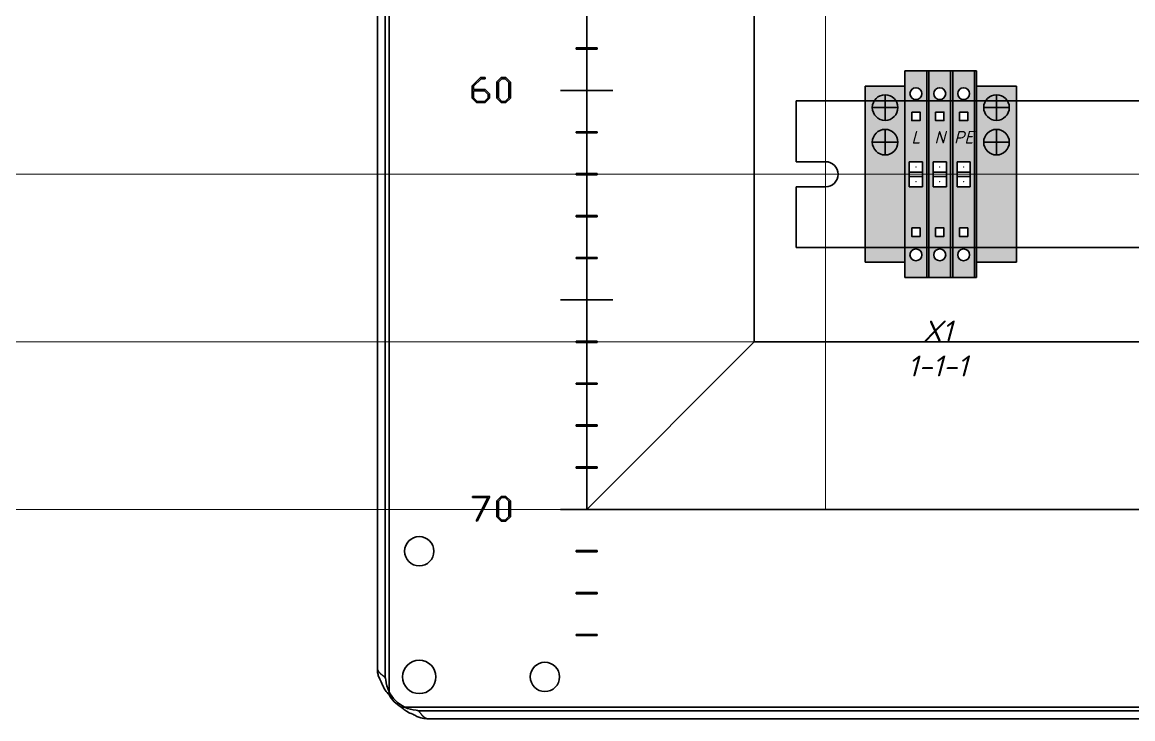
# Model space of a CAD drawing. Header units: millimetres. Extents: x 0 to 53000, y -591 to 24400.
# Drawn here: x 14949.9 to 15215, y 2421.8 to 2588.1 of the extents above; entities that cross this region are included whole.
import ezdxf
from ezdxf.enums import TextEntityAlignment as Align

# ---------------------------------------------------------------- set-up
doc = ezdxf.new("R2010")
doc.units = ezdxf.units.MM
doc.layers.add('КК перф 40х60', color=6, linetype='Continuous', lineweight=30)
doc.layers.add('Основная', color=7, linetype='Continuous', lineweight=30)
doc.layers.add('Привязки', color=2, linetype='Continuous', lineweight=0, plot=False, transparency=0.8)
doc.styles.add('текст', font='isocpeui.ttf')

# ---------------------------------------------------------------- blocks, each defined once
blk = doc.blocks.new('Заглушка КПИ зеленая 1.5-2.5')
at = {"layer": 'Основная'}
h = blk.add_hatch(color=3, dxfattribs=at)
h.dxf.hatch_style = 1
h.paths.add_polyline_path([(2212.92, 559.35), (2213.42, 559.35), (2213.42, 608.65), (2212.92, 608.65)])
for p, q in [((2212.92, 608.65), (2212.92, 559.35)), ((2213.42, 608.65), (2212.92, 608.65)), ((2213.42, 559.35), (2213.42, 608.65)), ((2212.92, 559.35), (2213.42, 559.35))]:
    blk.add_line(p, q, dxfattribs=at)
blk = doc.blocks.new('Стопор на DIN')
at = {"layer": 'Основная', "true_color": 0x939598}
h = blk.add_hatch(color=252, dxfattribs=at)
h.dxf.hatch_style = 1
h.paths.add_polyline_path([(0, 21), (-9.5, 21), (-9.5, -21), (0, -21)])
at = {"layer": 'Основная'}
for p, q in [((-9.5, -21), (-9.5, 21)), ((-9.5, 21), (0, 21)), ((-4.75, 18.97), (-4.75, 12.87)), ((0, 21), (0, -21)), ((-4.75, 15.92), (-7.8, 15.92)), ((-7.8, 15.92), (-1.7, 15.92)), ((-4.75, 10.71), (-4.75, 4.6)), ((-7.8, 7.66), (-1.7, 7.66)), ((-9.5, -21), (0, -21))]:
    blk.add_line(p, q, dxfattribs=at)
for centre in [(-4.75, 15.92), (-4.75, 7.66)]:
    blk.add_circle(centre, 3.05, dxfattribs=at)
blk = doc.blocks.new('КПИ 2-2.5')
at = {"layer": 'Основная'}
for p, q in [((0, -24.65), (0, 24.65)), ((0, 24.65), (5.2, 24.65)), ((5.2, 24.65), (5.2, -24.65)), ((2.6, 3), (1.025, 3)), ((1.025, 3), (1.025, 0)), ((4.175, 3), (2.6, 3)), ((4.175, 3), (4.175, 0)), ((1.025, 0.5), (4.175, 0.5)), ((1.025, 0.5), (4.175, 0.5)), ((1.025, 0), (1.025, -3)), ((4.175, 0), (4.175, -3)), ((4.175, -0.5), (1.025, -0.5)), ((1.025, -0.5), (4.175, -0.5)), ((2.6, -3), (1.025, -3)), ((4.175, -3), (2.6, -3)), ((5.2, -24.65), (0, -24.65))]:
    blk.add_line(p, q, dxfattribs=at)
for points in [[(1.6, 14.825), (3.6, 14.825), (3.6, 12.825), (1.6, 12.825)], [(1.6, -12.825), (3.6, -12.825), (3.6, -14.825), (1.6, -14.825)]]:
    blk.add_lwpolyline(points, close=True, dxfattribs=at)
for centre in [(2.6, 19.2375), (2.6, -19.2375)]:
    blk.add_circle(centre, 1.4187, dxfattribs=at)
blk = doc.blocks.new('КПИ 2-2.5 ЖЗ')
at = {"layer": 'Основная', "true_color": 0x939598}
h = blk.add_hatch(color=252, dxfattribs=at)
h.set_gradient(color1=(19, 103, 52), color2=(200, 201, 45), rotation=45, name='CYLINDER')
h.paths.add_polyline_path([(5.2, 24.65), (0, 24.65), (0, 0), (1.03, 0), (1.03, 3), (2.6, 3), (4.17, 3), (4.17, -3), (5.2, -3)])
h.paths.add_polyline_path([(1.6, 12.82), (1.6, 14.82), (3.6, 14.82), (3.6, 12.82)], flags=16)
edge = h.paths.add_edge_path(flags=16)
edge.add_arc((2.6, 19.24), 1.42, 0, 360)
at = {"layer": 'Основная'}
h = blk.add_hatch(color=256, dxfattribs=at)
h.set_gradient(color1=(200, 201, 45), color2=(19, 103, 52), rotation=45, name='CYLINDER')
h.paths.add_polyline_path([(5.2, 0), (4.17, 0), (4.17, -3), (2.6, -3), (1.03, -3), (1.03, 3), (0, 3), (0, -24.65), (5.2, -24.65)])
h.paths.add_polyline_path([(3.6, -12.82), (3.6, -14.82), (1.6, -14.82), (1.6, -12.82)], flags=16)
edge = h.paths.add_edge_path(flags=16)
edge.add_arc((2.6, -19.24), 1.42, 0, 360)
at = {"layer": 'Привязки'}
for centre in [(2.6, 1.75), (2.6, -1.75)]:
    blk.add_circle(centre, 0.00000908, dxfattribs=at)
for p in [(2.6, 1.75), (2.6, 1.75), (2.6, 1.75), (2.6, 1.75), (2.6, 1.75), (2.6, 1.75), (2.6, -1.75), (2.6, -1.75), (2.6, -1.75), (2.6, -1.75), (2.6, -1.75), (2.6, -1.75)]:
    blk.add_point(p, dxfattribs=at)
at = {"layer": 'Основная'}
blk.add_blockref('КПИ 2-2.5', (0, 0), dxfattribs=at)
blk = doc.blocks.new('КПИ 2-2.5 серая')
at = {"layer": 'Основная', "true_color": 0x939598}
h = blk.add_hatch(color=252, dxfattribs=at)
h.dxf.hatch_style = 1
h.paths.add_polyline_path([(5.2, 24.65), (0, 24.65), (0, -24.65), (5.2, -24.65)])
h.paths.add_polyline_path([(4.17, 3), (4.17, 0), (4.17, -3), (2.6, -3), (1.03, -3), (1.03, 0), (1.03, 3), (2.6, 3)], flags=16)
h.paths.add_polyline_path([(1.6, 12.82), (1.6, 14.82), (3.6, 14.82), (3.6, 12.82)], flags=16)
h.paths.add_polyline_path([(1.18, 19.24, -1), (4.02, 19.24, -1)], flags=16)
h.paths.add_polyline_path([(3.6, -12.82), (3.6, -14.82), (1.6, -14.82), (1.6, -12.82)], flags=16)
h.paths.add_polyline_path([(4.02, -19.24, -1), (1.18, -19.24, -1)], flags=16)
at = {"layer": 'Привязки'}
blk.add_line((0, 0), (5.2, 0), dxfattribs=at)
for centre in [(2.6, 1.75), (2.6, -1.75)]:
    blk.add_circle(centre, 0.00000908, dxfattribs=at)
for p in [(2.6, 1.75), (2.6, 1.75), (2.6, 1.75), (2.6, 1.75), (2.6, 1.75), (2.6, 1.75), (2.6, -1.75), (2.6, -1.75), (2.6, -1.75), (2.6, -1.75), (2.6, -1.75), (2.6, -1.75)]:
    blk.add_point(p, dxfattribs=at)
at = {"layer": 'Основная'}
blk.add_blockref('КПИ 2-2.5', (0, 0), dxfattribs=at)
blk = doc.blocks.new('КПИ 2-2.5 синяя')
at = {"layer": 'Основная', "true_color": 0x22346e}
h = blk.add_hatch(color=159, dxfattribs=at)
h.dxf.hatch_style = 1
h.paths.add_polyline_path([(5.2, 24.65), (0, 24.65), (0, -24.65), (5.2, -24.65)])
h.paths.add_polyline_path([(4.17, 3), (4.17, 0), (4.17, -3), (2.6, -3), (1.03, -3), (1.03, 0), (1.03, 3), (2.6, 3)], flags=16)
h.paths.add_polyline_path([(1.6, 12.82), (1.6, 14.82), (3.6, 14.82), (3.6, 12.82)], flags=16)
h.paths.add_polyline_path([(1.18, 19.24, -1), (4.02, 19.24, -1)], flags=16)
h.paths.add_polyline_path([(3.6, -12.82), (3.6, -14.82), (1.6, -14.82), (1.6, -12.82)], flags=16)
h.paths.add_polyline_path([(4.02, -19.24, -1), (1.18, -19.24, -1)], flags=16)
at = {"layer": 'Привязки'}
for centre in [(2.6, 1.75), (2.6, -1.75)]:
    blk.add_circle(centre, 0.00000908, dxfattribs=at)
for p in [(2.6, 1.75), (2.6, 1.75), (2.6, 1.75), (2.6, 1.75), (2.6, 1.75), (2.6, 1.75), (2.6, -1.75), (2.6, -1.75), (2.6, -1.75), (2.6, -1.75), (2.6, -1.75), (2.6, -1.75)]:
    blk.add_point(p, dxfattribs=at)
at = {"layer": 'Основная'}
blk.add_blockref('КПИ 2-2.5', (0, 0), dxfattribs=at)
blk = doc.blocks.new('Заглушка КПИ синяя 1.5-2.5')
at = {"layer": 'Основная'}
h = blk.add_hatch(color=5, dxfattribs=at)
h.dxf.hatch_style = 1
h.paths.add_polyline_path([(0, -24.65), (0.5, -24.65), (0.5, 24.65), (0, 24.65)])
for p, q in [((0, 24.65), (0, -24.65)), ((0.5, 24.65), (0, 24.65)), ((0.5, -24.65), (0.5, 24.65)), ((0, -24.65), (0.5, -24.65))]:
    blk.add_line(p, q, dxfattribs=at)
blk = doc.blocks.new('Заглушка КПИ серая 1.5-2.5')
at = {"layer": 'Основная', "true_color": 0x939598}
h = blk.add_hatch(color=252, dxfattribs=at)
h.dxf.hatch_style = 1
h.paths.add_polyline_path([(0, -24.65), (0.5, -24.65), (0.5, 24.65), (0, 24.65)])
at = {"layer": 'Основная'}
for p, q in [((0, 24.65), (0, -24.65)), ((0.5, 24.65), (0, 24.65)), ((0.5, -24.65), (0.5, 24.65)), ((0, -24.65), (0.5, -24.65))]:
    blk.add_line(p, q, dxfattribs=at)

msp = doc.modelspace()

# ---------------------------------------------------------------- linework, layer by layer
at = {"layer": 'КК перф 40х60'}
for p, q in [((15084.65596, 2471.8489), (15084.65596, 3121.84891)), ((15124.65596, 3081.84891), (15124.65596, 2511.8489)), ((15124.65596, 2796.8489), (15124.65596, 2511.8489)), ((15124.65596, 2631.84891), (15124.65596, 2511.84891)), ((15124.65596, 2511.8489), (15084.65596, 2471.8489)), ((15124.65596, 2511.8489), (15494.65596, 2511.84891)), ((15534.65596, 2471.8489), (15084.65596, 2471.8489))]:
    msp.add_line(p, q, dxfattribs=at)
at = {"layer": 'Основная', "linetype": 'Continuous'}
for p, q in [((15037.45597, 2427.52753), (15037.45597, 3166.17028)), ((15037.45597, 2427.52753), (15037.45597, 3166.17028)), ((15036.55597, 3161.98598), (15036.55597, 2431.71183)), ((15036.55597, 3161.98598), (15036.55597, 2431.71183)), ((15034.65595, 3160.06256), (15034.65595, 2433.63525)), ((15034.65595, 3160.06256), (15034.65595, 2433.63525)), ((15034.65595, 3159.74889), (15034.65595, 2433.94892)), ((15034.65595, 3159.74889), (15034.65595, 2433.94892)), ((15082.15595, 2581.99891), (15082.15595, 2581.69891)), ((15087.15596, 2581.99891), (15082.15595, 2581.99891)), ((15082.15595, 2581.69891), (15087.15596, 2581.69891)), ((15087.15596, 2581.69891), (15087.15596, 2581.99891)), ((15059.28859, 2574.9079), (15057.29743, 2572.94598)), ((15060.43976, 2574.9079), (15059.28859, 2574.9079)), ((15060.43976, 2574.63531), (15060.43976, 2574.9079)), ((15064.25012, 2574.9079), (15063.21242, 2573.88307)), ((15065.36035, 2574.9079), (15064.25012, 2574.9079)), ((15066.42144, 2573.8585), (15065.36035, 2574.9079)), ((15057.29743, 2572.94598), (15057.29743, 2570.01187)), ((15057.64955, 2572.85589), (15059.44886, 2574.63531)), ((15057.64955, 2572.08611), (15057.64955, 2572.85589)), ((15059.44886, 2574.63531), (15060.43976, 2574.63531)), ((15063.21242, 2573.88307), (15063.21242, 2570.01187)), ((15063.56456, 2573.79765), (15064.4104, 2574.64701)), ((15063.56456, 2570.05281), (15063.56456, 2573.79765)), ((15064.4104, 2574.64701), (15065.20007, 2574.64701)), ((15065.20007, 2574.64701), (15066.06814, 2573.77426)), ((15066.06814, 2573.77426), (15066.06814, 2570.07622)), ((15066.42144, 2570.03528), (15066.42144, 2573.8585)), ((15057.29743, 2570.01187), (15058.33277, 2568.99289)), ((15060.39765, 2572.08611), (15057.64955, 2572.08611)), ((15057.64955, 2570.05281), (15057.64955, 2571.78661)), ((15057.64955, 2571.78661), (15060.23386, 2571.78661)), ((15058.49423, 2569.20816), (15057.64955, 2570.05281)), ((15060.23386, 2571.78661), (15061.1066, 2570.91854)), ((15061.1066, 2570.07622), (15060.23503, 2569.20816)), ((15061.45875, 2571.03905), (15060.39765, 2572.08611)), ((15060.39881, 2568.99289), (15061.45875, 2570.03528)), ((15061.1066, 2570.91854), (15061.1066, 2570.07622)), ((15061.45875, 2570.03528), (15061.45875, 2571.03905)), ((15063.21242, 2570.01187), (15064.24778, 2568.99289)), ((15064.40922, 2569.20816), (15063.56456, 2570.05281)), ((15066.06814, 2570.07622), (15065.20125, 2569.20816)), ((15065.36152, 2568.99289), (15066.42144, 2570.03528)), ((15058.33277, 2568.99289), (15060.39881, 2568.99289)), ((15060.23503, 2569.20816), (15058.49423, 2569.20816)), ((15064.24778, 2568.99289), (15065.36152, 2568.99289)), ((15065.20125, 2569.20816), (15064.40922, 2569.20816)), ((15082.15595, 2561.9989), (15082.15595, 2561.69891)), ((15087.15596, 2561.9989), (15082.15595, 2561.9989)), ((15082.15595, 2561.69891), (15087.15596, 2561.69891)), ((15087.15596, 2561.69891), (15087.15596, 2561.9989)), ((15082.15595, 2551.99891), (15082.15595, 2551.6989)), ((15087.15596, 2551.99891), (15082.15595, 2551.99891)), ((15082.15595, 2551.6989), (15087.15596, 2551.6989)), ((15087.15596, 2551.6989), (15087.15596, 2551.99891)), ((15082.15595, 2541.9989), (15082.15595, 2541.69891)), ((15087.15596, 2541.9989), (15082.15595, 2541.9989)), ((15082.15595, 2541.69891), (15087.15596, 2541.69891)), ((15087.15596, 2541.69891), (15087.15596, 2541.9989)), ((15087.15596, 2531.99891), (15082.15595, 2531.99891)), ((15082.15595, 2531.99891), (15082.15595, 2531.69889)), ((15082.15595, 2531.69889), (15087.15596, 2531.69889)), ((15087.15596, 2531.69889), (15087.15596, 2531.99891)), ((15082.15595, 2511.9989), (15082.15595, 2511.69891)), ((15087.15596, 2511.9989), (15082.15595, 2511.9989)), ((15082.15595, 2511.69891), (15087.15596, 2511.69891)), ((15087.15596, 2511.69891), (15087.15596, 2511.9989)), ((15082.15595, 2501.99891), (15082.15595, 2501.69889)), ((15087.15596, 2501.99891), (15082.15595, 2501.99891)), ((15082.15595, 2501.69889), (15087.15596, 2501.69889)), ((15087.15596, 2501.69889), (15087.15596, 2501.99891)), ((15082.15595, 2491.99889), (15082.15595, 2491.6989)), ((15087.15596, 2491.99889), (15082.15595, 2491.99889)), ((15082.15595, 2491.6989), (15087.15596, 2491.6989)), ((15087.15596, 2491.6989), (15087.15596, 2491.99889)), ((15082.15595, 2481.9989), (15082.15595, 2481.69891)), ((15087.15596, 2481.9989), (15082.15595, 2481.9989)), ((15082.15595, 2481.69891), (15087.15596, 2481.69891)), ((15087.15596, 2481.69891), (15087.15596, 2481.9989)), ((15061.49852, 2474.93668), (15057.35942, 2474.93668)), ((15057.35942, 2474.93668), (15057.35942, 2474.6641)), ((15057.35942, 2474.6641), (15061.06799, 2474.6641)), ((15061.06799, 2474.6641), (15058.2579, 2469.12814)), ((15058.52347, 2469.02169), (15061.49852, 2474.93668)), ((15064.25012, 2474.93668), (15063.21242, 2473.91186)), ((15063.56456, 2473.82645), (15064.4104, 2474.67582)), ((15065.36035, 2474.93668), (15064.25012, 2474.93668)), ((15064.4104, 2474.67582), (15065.20007, 2474.67582)), ((15065.20007, 2474.67582), (15066.06814, 2473.80305)), ((15066.42144, 2473.88731), (15065.36035, 2474.93668)), ((15063.21242, 2473.91186), (15063.21242, 2470.04066)), ((15063.56456, 2470.08161), (15063.56456, 2473.82645)), ((15066.06814, 2473.80305), (15066.06814, 2470.105)), ((15066.42144, 2470.06406), (15066.42144, 2473.88731)), ((15058.2579, 2469.12814), (15058.52347, 2469.02169)), ((15063.21242, 2470.04066), (15064.24778, 2469.02169)), ((15064.40922, 2469.23695), (15063.56456, 2470.08161)), ((15064.24778, 2469.02169), (15065.36152, 2469.02169)), ((15065.20125, 2469.23695), (15064.40922, 2469.23695)), ((15066.06814, 2470.105), (15065.20125, 2469.23695)), ((15065.36152, 2469.02169), (15066.42144, 2470.06406)), ((15082.15595, 2461.99889), (15082.15595, 2461.6989)), ((15087.15596, 2461.99889), (15082.15595, 2461.99889)), ((15082.15595, 2461.6989), (15087.15596, 2461.6989)), ((15087.15596, 2461.6989), (15087.15596, 2461.99889)), ((15082.15595, 2451.9989), (15082.15595, 2451.69891)), ((15087.15596, 2451.9989), (15082.15595, 2451.9989)), ((15082.15595, 2451.69891), (15087.15596, 2451.69891)), ((15087.15596, 2451.69891), (15087.15596, 2451.9989)), ((15082.15595, 2441.99891), (15082.15595, 2441.69889)), ((15087.15596, 2441.99891), (15082.15595, 2441.99891)), ((15082.15595, 2441.69889), (15087.15596, 2441.69889)), ((15087.15596, 2441.69889), (15087.15596, 2441.99891)), ((15578.97731, 2424.64889), (15040.33461, 2424.64889)), ((15578.97731, 2424.64889), (15040.33461, 2424.64889)), ((15044.51891, 2423.74889), (15574.793, 2423.74889)), ((15044.51891, 2423.74889), (15574.793, 2423.74889)), ((15046.44229, 2421.8489), (15572.86962, 2421.8489)), ((15046.44229, 2421.8489), (15572.86962, 2421.8489)), ((15046.75596, 2421.8489), (15572.56567, 2421.8489)), ((15046.75596, 2421.8489), (15572.56567, 2421.8489))]:
    msp.add_line(p, q, dxfattribs=at)
at = {"layer": 'Основная'}
for p, q in [((15078.40596, 2571.84891), (15090.90596, 2571.84891)), ((15134.65595, 2569.34891), (15134.65595, 2554.84891)), ((15134.65595, 2569.34891), (15159.65595, 2569.34891)), ((15134.65595, 2569.34891), (15484.65595, 2569.34891)), ((15134.65595, 2569.34891), (15134.65595, 2554.84891)), ((15141.65595, 2554.84891), (15134.65595, 2554.84891)), ((15141.65595, 2554.84891), (15134.65595, 2554.84891)), ((15151.14911, 2551.84891), (15151.14911, 2551.84891)), ((15134.65595, 2548.84891), (15134.65595, 2534.34891)), ((15134.65595, 2548.84891), (15141.65595, 2548.84891)), ((15134.65595, 2548.84891), (15141.65595, 2548.84891)), ((15134.65595, 2534.34891), (15134.65595, 2548.84891)), ((15134.65595, 2534.34891), (15159.65595, 2534.34891)), ((15134.65595, 2534.34891), (15484.65595, 2534.34891)), ((15078.40596, 2521.84891), (15090.90596, 2521.84891)), ((15078.40596, 2471.84891), (15090.90596, 2471.84891)), ((15078.40596, 2421.8489), (15090.90596, 2421.8489))]:
    msp.add_line(p, q, dxfattribs=at)
at = {"layer": 'Основная', "linetype": 'Continuous'}
for centre, radius in [((15044.65596, 2461.8489), 3.5), ((15044.65596, 2461.8489), 3.5), ((15044.65596, 2431.8489), 4), ((15044.65596, 2431.8489), 4), ((15044.65596, 2431.8489), 4), ((15044.65596, 2431.8489), 4), ((15074.65596, 2431.8489), 3.5), ((15074.65596, 2431.8489), 3.5)]:
    msp.add_circle(centre, radius, dxfattribs=at)
at = {"layer": 'Основная'}
for start, end in [(0, 90), (0, 90), (270, 0), (270, 0)]:
    msp.add_arc((15141.65595, 2551.84891), 3, start, end, dxfattribs=at)
at = {"layer": 'Основная', "linetype": 'Continuous'}
for centre, radius, start, end in [((15034.69353, 2430.98291), 2, 4.9680091, 21.3748278), ((15034.69353, 2430.98291), 2, 4.9680091, 21.3748278), ((15044.65596, 2431.8489), 8, 184.9680091, 265.0319909), ((15044.65596, 2431.8489), 8, 184.9680091, 265.0319909), ((15044.36596, 2431.5589), 8, 210.2597234, 239.7402766), ((15044.36596, 2431.5589), 8, 210.2597234, 239.7402766), ((15043.78996, 2421.88647), 2, 68.6251722, 85.0319909), ((15043.78996, 2421.88647), 2, 68.6251722, 85.0319909)]:
    msp.add_arc(centre, radius, start, end, dxfattribs=at)
for points, knots in [([(15034.65595, 2433.94892), (15034.6576, 2433.90305), (15034.66006, 2433.83426), (15034.67519, 2433.74256), (15034.69057, 2433.67382), (15034.71033, 2433.60505), (15034.73444, 2433.53634), (15034.76275, 2433.46758), (15034.79525, 2433.39882), (15034.83187, 2433.33007), (15034.87246, 2433.26132), (15034.91701, 2433.19256), (15034.96537, 2433.12384), (15035.01746, 2433.05509), (15035.07308, 2432.98633), (15035.1322, 2432.91757), (15035.19464, 2432.84886), (15035.26023, 2432.7801), (15035.32883, 2432.71135), (15035.40029, 2432.64259), (15035.47446, 2432.57384), (15035.55116, 2432.50511), (15035.63019, 2432.43636), (15035.71137, 2432.36761), (15035.7945, 2432.29884), (15035.87942, 2432.2301), (15035.96593, 2432.16136), (15036.05381, 2432.09263), (15036.14284, 2432.02386), (15036.23285, 2431.95511), (15036.32362, 2431.88636), (15036.43132, 2431.80529), (15036.50893, 2431.7471), (15036.55597, 2431.71183)], [0, 0, 0, 0, 0.061498543, 0.092230034, 0.122963653, 0.153694826, 0.184424014, 0.215156992, 0.24588818, 0.276621602, 0.307353204, 0.33808582, 0.368813257, 0.399548385, 0.430278754, 0.461013209, 0.491742599, 0.522473549, 0.553205094, 0.583935771, 0.614670668, 0.645398609, 0.676133376, 0.706866169, 0.737592669, 0.768328797, 0.799054511, 0.829790829, 0.860519078, 0.891252103, 0.921989725, 0.952715178, 1, 1, 1, 1]), ([(15034.65595, 2433.94892), (15034.6576, 2433.90305), (15034.66006, 2433.83426), (15034.67519, 2433.74256), (15034.69057, 2433.67382), (15034.71033, 2433.60505), (15034.73444, 2433.53634), (15034.76275, 2433.46758), (15034.79525, 2433.39882), (15034.83187, 2433.33007), (15034.87246, 2433.26132), (15034.91701, 2433.19256), (15034.96537, 2433.12384), (15035.01746, 2433.05509), (15035.07308, 2432.98633), (15035.1322, 2432.91757), (15035.19464, 2432.84886), (15035.26023, 2432.7801), (15035.32883, 2432.71135), (15035.40029, 2432.64259), (15035.47446, 2432.57384), (15035.55116, 2432.50511), (15035.63019, 2432.43636), (15035.71137, 2432.36761), (15035.7945, 2432.29884), (15035.87942, 2432.2301), (15035.96593, 2432.16136), (15036.05381, 2432.09263), (15036.14284, 2432.02386), (15036.23285, 2431.95511), (15036.32362, 2431.88636), (15036.43132, 2431.80529), (15036.50893, 2431.7471), (15036.55597, 2431.71183)], [0, 0, 0, 0, 0.061498543, 0.092230034, 0.122963653, 0.153694826, 0.184424014, 0.215156992, 0.24588818, 0.276621602, 0.307353204, 0.33808582, 0.368813257, 0.399548385, 0.430278754, 0.461013209, 0.491742599, 0.522473549, 0.553205094, 0.583935771, 0.614670668, 0.645398609, 0.676133376, 0.706866169, 0.737592669, 0.768328797, 0.799054511, 0.829790829, 0.860519078, 0.891252103, 0.921989725, 0.952715178, 1, 1, 1, 1]), ([(15034.65595, 2433.63525), (15034.67667, 2433.30699), (15034.71807, 2432.65101), (15035.06608, 2431.53971), (15035.50847, 2430.75522), (15035.76579, 2430.29891)], [0, 0, 0, 0, 0.295274012, 0.590081249, 1, 1, 1, 1]), ([(15034.65595, 2433.63525), (15034.67667, 2433.30699), (15034.71807, 2432.65101), (15035.06608, 2431.53971), (15035.50847, 2430.75522), (15035.76579, 2430.29891)], [0, 0, 0, 0, 0.295274012, 0.590081249, 1, 1, 1, 1]), ([(15035.76579, 2430.29891), (15035.86872, 2430.01923), (15036.07465, 2429.45971), (15036.59847, 2428.50709), (15037.12849, 2427.90163), (15037.45597, 2427.52753)], [0, 0, 0, 0, 0.276354543, 0.552872634, 1, 1, 1, 1]), ([(15035.76579, 2430.29891), (15035.86872, 2430.01923), (15036.07465, 2429.45971), (15036.59847, 2428.50709), (15037.12849, 2427.90163), (15037.45597, 2427.52753)], [0, 0, 0, 0, 0.276354543, 0.552872634, 1, 1, 1, 1]), ([(15040.33461, 2424.64889), (15040.56499, 2424.4478), (15041.02566, 2424.0457), (15041.92069, 2423.41311), (15042.65252, 2423.13255), (15043.10595, 2422.95871)], [0, 0, 0, 0, 0.275656821, 0.551208631, 1, 1, 1, 1]), ([(15040.33461, 2424.64889), (15040.56499, 2424.4478), (15041.02566, 2424.0457), (15041.92069, 2423.41311), (15042.65252, 2423.13255), (15043.10595, 2422.95871)], [0, 0, 0, 0, 0.275656821, 0.551208631, 1, 1, 1, 1]), ([(15044.51891, 2423.74889), (15044.56478, 2423.6877), (15044.63357, 2423.59593), (15044.72524, 2423.47447), (15044.79398, 2423.38403), (15044.86274, 2423.29444), (15044.9315, 2423.20592), (15045.00026, 2423.11867), (15045.06896, 2423.03284), (15045.13774, 2422.94875), (15045.20647, 2422.86646), (15045.27524, 2422.78626), (15045.34399, 2422.70831), (15045.41271, 2422.63274), (15045.48147, 2422.55983), (15045.55022, 2422.48964), (15045.61897, 2422.42241), (15045.68773, 2422.35829), (15045.75645, 2422.29737), (15045.82521, 2422.23983), (15045.89396, 2422.18584), (15045.96273, 2422.13549), (15046.03143, 2422.08884), (15046.1002, 2422.04614), (15046.16894, 2422.00733), (15046.2377, 2421.97265), (15046.30646, 2421.94204), (15046.37517, 2421.9157), (15046.44394, 2421.8936), (15046.51269, 2421.87582), (15046.58144, 2421.86247), (15046.66253, 2421.85151), (15046.72071, 2421.84989), (15046.75596, 2421.8489)], [0, 0, 0, 0, 0.061497312, 0.0922201247, 0.1229569243, 0.1536903006, 0.1844210751, 0.2151543511, 0.2458846009, 0.2766126493, 0.3073502645, 0.3380817817, 0.3688151523, 0.3995443797, 0.4302754144, 0.4610095237, 0.4917417453, 0.5224730184, 0.5532012646, 0.583936492, 0.6146685132, 0.6453997904, 0.6761311233, 0.7068613112, 0.7375959304, 0.7683281876, 0.799061566, 0.8297894087, 0.8605210581, 0.8912540723, 0.9219874824, 0.9527210506, 1, 1, 1, 1]), ([(15044.51891, 2423.74889), (15044.56478, 2423.6877), (15044.63357, 2423.59593), (15044.72524, 2423.47447), (15044.79398, 2423.38403), (15044.86274, 2423.29444), (15044.9315, 2423.20592), (15045.00026, 2423.11867), (15045.06896, 2423.03284), (15045.13774, 2422.94875), (15045.20647, 2422.86646), (15045.27524, 2422.78626), (15045.34399, 2422.70831), (15045.41271, 2422.63274), (15045.48147, 2422.55983), (15045.55022, 2422.48964), (15045.61897, 2422.42241), (15045.68773, 2422.35829), (15045.75645, 2422.29737), (15045.82521, 2422.23983), (15045.89396, 2422.18584), (15045.96273, 2422.13549), (15046.03143, 2422.08884), (15046.1002, 2422.04614), (15046.16894, 2422.00733), (15046.2377, 2421.97265), (15046.30646, 2421.94204), (15046.37517, 2421.9157), (15046.44394, 2421.8936), (15046.51269, 2421.87582), (15046.58144, 2421.86247), (15046.66253, 2421.85151), (15046.72071, 2421.84989), (15046.75596, 2421.8489)], [0, 0, 0, 0, 0.061497312, 0.0922201247, 0.1229569243, 0.1536903006, 0.1844210751, 0.2151543511, 0.2458846009, 0.2766126493, 0.3073502645, 0.3380817817, 0.3688151523, 0.3995443797, 0.4302754144, 0.4610095237, 0.4917417453, 0.5224730184, 0.5532012646, 0.583936492, 0.6146685132, 0.6453997904, 0.6761311233, 0.7068613112, 0.7375959304, 0.7683281876, 0.799061566, 0.8297894087, 0.8605210581, 0.8912540723, 0.9219874824, 0.9527210506, 1, 1, 1, 1]), ([(15043.10595, 2422.95871), (15043.43421, 2422.76914), (15044.09019, 2422.39029), (15045.20149, 2421.95506), (15045.98598, 2421.88794), (15046.44229, 2421.8489)], [0, 0, 0, 0, 0.295273902, 0.590081419, 1, 1, 1, 1]), ([(15043.10595, 2422.95871), (15043.43421, 2422.76914), (15044.09019, 2422.39029), (15045.20149, 2421.95506), (15045.98598, 2421.88794), (15046.44229, 2421.8489)], [0, 0, 0, 0, 0.295273902, 0.590081419, 1, 1, 1, 1])]:
    msp.add_open_spline(points, degree=3, knots=knots, dxfattribs=at)
at = {"layer": 'Привязки'}
for p, q in [((15141.65595, 3081.84891), (15141.65595, 2471.8489)), ((16279.31202, 2551.84891), (13378.18473, 2551.84891)), ((15087.15596, 2551.84891), (15532.15595, 2551.84891)), ((15141.65595, 2551.84891), (15477.65595, 2551.84891)), ((16279.31202, 2511.84891), (13378.18473, 2511.84891)), ((16279.31202, 2471.84891), (13378.18473, 2471.84891))]:
    msp.add_line(p, q, dxfattribs=at)

# ---------------------------------------------------------------- block references
at = {"layer": 'Основная', "lineweight": -3}
ref = msp.add_blockref('КПИ 2-2.5 серая', (15160.64356, 2551.84891), dxfattribs=at)
ref.add_attrib('№', 'L', dxfattribs={"layer": '0', "height": 3, "style": 'текст'}).set_placement((15163.24356, 2560.67391), align=Align.MIDDLE_CENTER)
at = {"layer": 'Основная'}
for name, p in [('Заглушка КПИ серая 1.5-2.5', (15165.84356, 2551.84891)), ('Заглушка КПИ синяя 1.5-2.5', (15171.54356, 2551.84891))]:
    msp.add_blockref(name, p, dxfattribs=at)
at = {"layer": 'Основная', "lineweight": -3}
ref = msp.add_blockref('КПИ 2-2.5 синяя', (15166.34356, 2551.84891), dxfattribs=at)
ref.add_attrib('№', 'N', dxfattribs={"layer": '0', "height": 3, "style": 'текст'}).set_placement((15168.94356, 2560.67391), align=Align.MIDDLE_CENTER)
ref = msp.add_blockref('КПИ 2-2.5 ЖЗ', (15172.04356, 2551.84891), dxfattribs=at)
ref.add_attrib('№', 'PE', dxfattribs={"layer": '0', "height": 3, "style": 'текст'}).set_placement((15174.64356, 2560.67391), align=Align.MIDDLE_CENTER)
for name, p in [('Заглушка КПИ зеленая 1.5-2.5', (12964.32006, 1967.84891)), ('Заглушка КПИ зеленая 1.5-2.5', (12964.32006, 1967.84891)), ('Стопор на DIN', (15160.64356, 2551.84891)), ('Стопор на DIN', (15187.24356, 2551.84891))]:
    msp.add_blockref(name, p, dxfattribs=at)

# ---------------------------------------------------------------- texts
at = {"layer": 'Основная', "insert": (15168.44356, 2516.91704), "char_height": 5, "attachment_point": 2, "style": 'текст'}
msp.add_mtext_dynamic_manual_height_columns('X1\\P1-1-1', width=16, gutter_width=200, heights=[0], dxfattribs=at)

doc.saveas('drawing.dxf')
